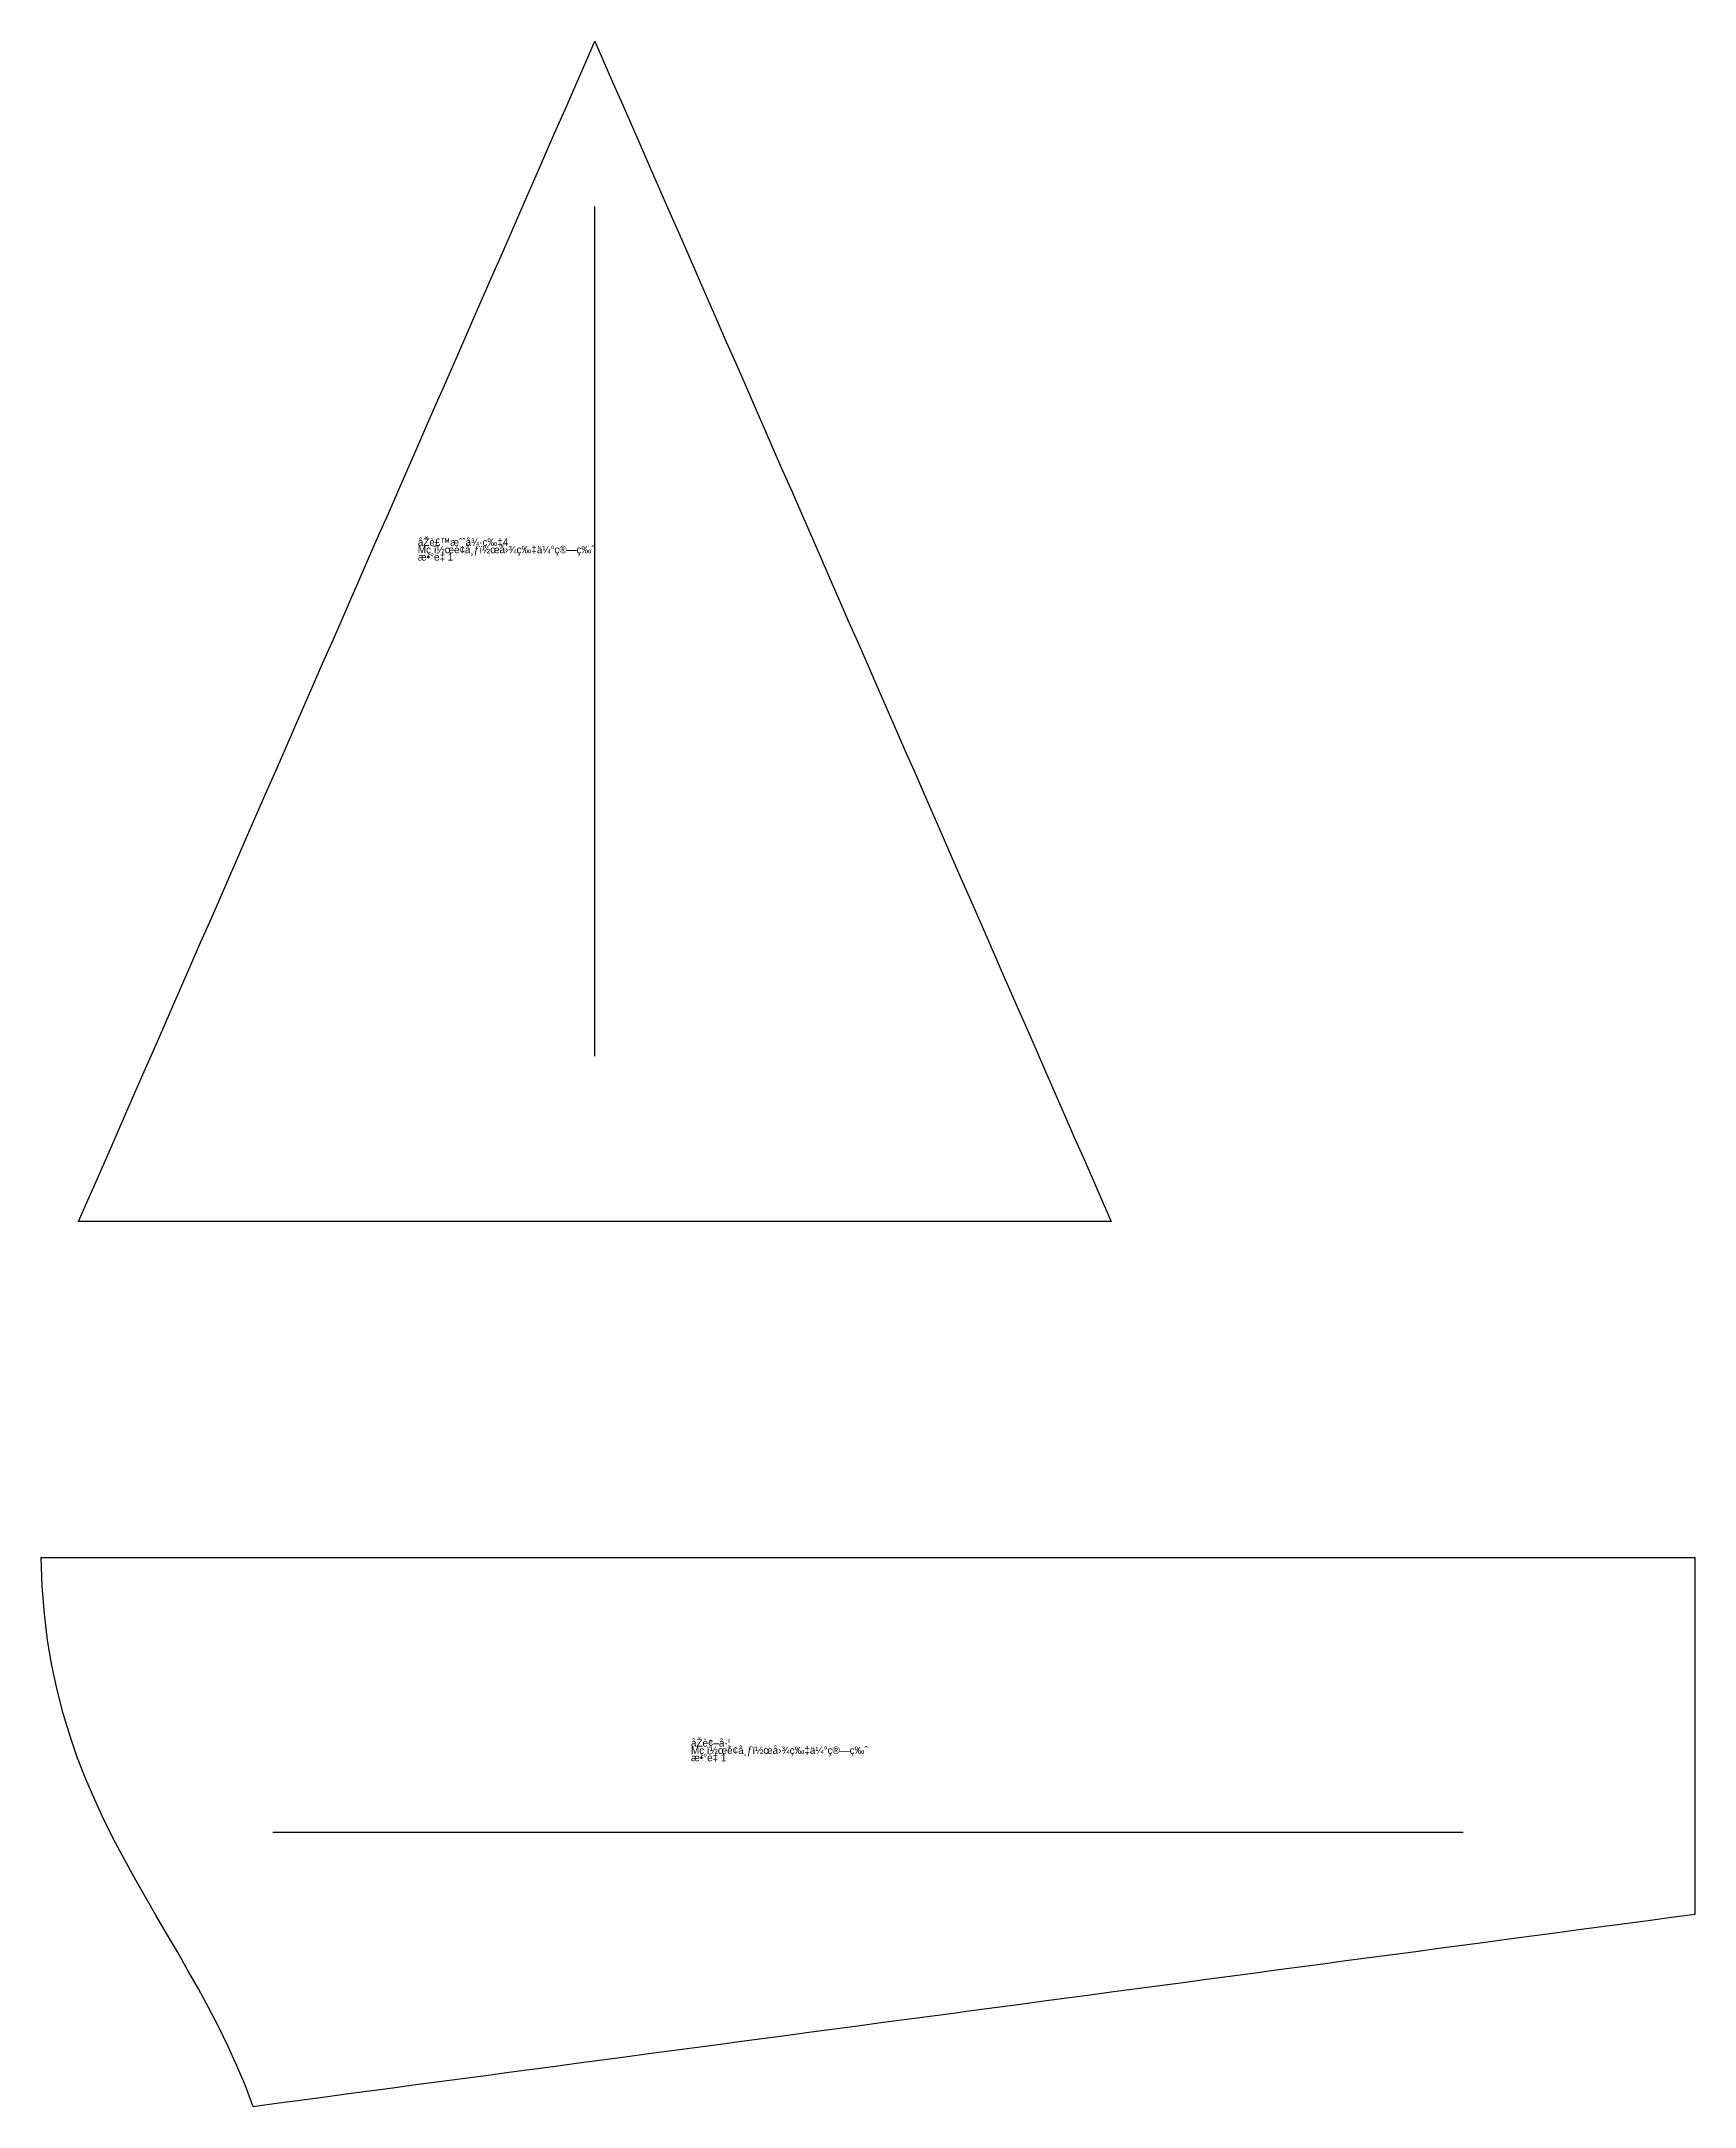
# Model space of a CAD drawing. Header units: millimetres. Extents: x 0 to 2243, y 0 to 2496.
# Drawn here: x 1664 to 2224, y 646 to 1346 of the extents above; entities that cross this region are included whole.
import ezdxf

# ---------------------------------------------------------------- set-up
doc = ezdxf.new("R2010")
doc.units = ezdxf.units.MM
for name, color, linetype in [('1', 250, 'CONTINUOUS'), ('7', 250, 'CONTINUOUS'), ('8', 250, 'CONTINUOUS')]:
    doc.layers.add(name, color=color, linetype=linetype)

# ---------------------------------------------------------------- blocks, each defined once
blk = doc.blocks.new('åŽè¢–å·¦')
at = {"layer": '1'}
blk.add_lwpolyline([(2224.042016666666, 831.95095), (2224.042016666666, 824.3903499999999), (2224.042016666666, 816.8297499999999), (2224.042016666666, 809.2691499999999), (2224.042016666666, 801.7084499999996), (2224.042016666666, 794.14785), (2224.042016666666, 786.5872499999997), (2224.042016666666, 779.0266499999999), (2224.042016666666, 771.46605), (2224.042016666666, 763.9054499999999), (2224.042016666666, 756.3448499999998), (2224.042016666666, 748.7842499999997), (2224.042016666666, 741.2235499999999), (2224.042016666666, 733.6629499999997), (2224.042016666666, 726.1023499999999), (2224.042016666666, 718.5417499999998), (2224.042016666666, 710.9811499999998), (2216.161216666666, 709.9305499999998), (2208.280516666666, 708.8799499999999), (2200.399716666666, 707.82935), (2192.518916666666, 706.77875), (2184.638216666666, 705.72815), (2176.757416666666, 704.6774499999998), (2168.876716666666, 703.6268499999999), (2160.995916666666, 702.5762499999998), (2153.115216666667, 701.5256499999999), (2145.234416666666, 700.47505), (2137.353716666667, 699.42445), (2129.472916666667, 698.3738500000001), (2121.592116666667, 697.3232500000001), (2113.711416666667, 696.2726499999998), (2105.830616666667, 695.2220499999997), (2097.949916666667, 694.1714499999998), (2090.069116666667, 693.1208499999999), (2082.188416666667, 692.0702499999999), (2074.307616666666, 691.01965), (2066.426816666667, 689.96905), (2058.546116666666, 688.9184499999996), (2050.665316666667, 687.8677499999997), (2042.784616666667, 686.8171499999996), (2034.903816666666, 685.7665499999997), (2027.023116666667, 684.7159499999998), (2019.142316666666, 683.6653499999998), (2011.261616666666, 682.6147499999998), (2003.380816666667, 681.5641499999999), (1995.500016666667, 680.5135499999997), (1987.619316666667, 679.4629499999998), (1979.738516666667, 678.4123499999998), (1971.857816666667, 677.3617499999998), (1963.977016666667, 676.3111499999999), (1956.096316666667, 675.26055), (1948.215516666667, 674.2099499999999), (1940.334816666666, 673.15935), (1932.454016666667, 672.1087499999998), (1924.573216666667, 671.0580499999999), (1916.692516666667, 670.0074499999998), (1908.811716666667, 668.9568499999999), (1900.931016666667, 667.90625), (1893.050216666667, 666.85565), (1885.169516666667, 665.80505), (1877.288716666666, 664.7544500000001), (1869.408016666667, 663.7038499999998), (1861.527216666666, 662.6532499999997), (1853.646416666667, 661.6026499999998), (1845.765716666666, 660.5520499999999), (1837.884916666667, 659.5014499999999), (1830.004216666667, 658.45085), (1822.123416666667, 657.40025), (1814.242716666667, 656.3496499999997), (1806.361916666667, 655.2989499999996), (1798.481216666667, 654.2483499999996), (1790.600416666666, 653.1977499999997), (1782.719616666667, 652.1471499999998), (1774.838916666666, 651.0965499999999), (1766.958116666667, 650.0459499999998), (1759.077416666667, 648.9953499999999), (1751.196616666667, 647.9447499999997), (1743.315916666667, 646.8941499999997), (1735.435116666667, 645.8435499999998), (1732.793716666666, 652.8812499999998), (1729.937216666667, 659.7325500000001), (1726.891416666667, 666.42175), (1723.681816666667, 672.9735499999999), (1720.334316666667, 679.4124499999996), (1716.874416666666, 685.7628499999997), (1713.327816666666, 692.0492499999998), (1709.720116666667, 698.2963500000001), (1706.077216666666, 704.5285500000002), (1702.424516666667, 710.77035), (1698.787816666667, 717.0462500000001), (1695.192816666667, 723.3807499999997), (1691.665116666667, 729.7985499999999), (1688.230416666667, 736.3239500000002), (1684.914416666667, 742.9815499999999), (1681.742716666667, 749.79585), (1678.740916666667, 756.7913499999999), (1675.934916666666, 763.9926499999998), (1673.350216666667, 771.4241499999997), (1671.012416666667, 779.1104499999997), (1668.947416666667, 787.0759499999999), (1667.180716666667, 795.3453499999998), (1665.738016666667, 803.9429499999998), (1664.645016666666, 812.8934499999995), (1663.927316666667, 822.22125), (1663.610616666666, 831.95095), (1671.504016666667, 831.95095), (1679.397416666667, 831.95095), (1687.290816666666, 831.95095), (1695.184216666667, 831.95095), (1703.077616666666, 831.95095), (1710.971016666667, 831.95095), (1718.864416666667, 831.95095), (1726.757816666667, 831.95095), (1734.651216666666, 831.95095), (1742.544616666667, 831.95095), (1750.438016666667, 831.95095), (1758.331416666667, 831.95095), (1766.224816666666, 831.95095), (1774.118216666667, 831.95095), (1782.011616666667, 831.95095), (1789.905016666667, 831.95095), (1797.798416666667, 831.95095), (1805.691816666666, 831.95095), (1813.585216666667, 831.95095), (1821.478616666667, 831.95095), (1829.372016666667, 831.95095), (1837.265416666666, 831.95095), (1845.158816666667, 831.95095), (1853.052216666667, 831.95095), (1860.945616666667, 831.95095), (1868.839016666666, 831.95095), (1876.732416666667, 831.95095), (1884.625816666666, 831.95095), (1892.519216666667, 831.95095), (1900.412616666667, 831.95095), (1908.306016666666, 831.95095), (1916.199416666666, 831.95095), (1924.092816666667, 831.95095), (1931.986216666667, 831.95095), (1939.879616666666, 831.95095), (1947.773016666667, 831.95095), (1955.666416666667, 831.95095), (1963.559816666667, 831.95095), (1971.453216666666, 831.95095), (1979.346616666667, 831.95095), (1987.240016666666, 831.95095), (1995.133416666667, 831.95095), (2003.026816666667, 831.95095), (2010.920216666667, 831.95095), (2018.813616666666, 831.95095), (2026.707016666667, 831.95095), (2034.600416666666, 831.95095), (2042.493816666667, 831.95095), (2050.387216666667, 831.95095), (2058.280616666667, 831.95095), (2066.174016666666, 831.95095), (2074.067416666667, 831.95095), (2081.960816666667, 831.95095), (2089.854216666667, 831.95095), (2097.747616666667, 831.95095), (2105.641016666666, 831.95095), (2113.534416666667, 831.95095), (2121.427816666666, 831.95095), (2129.321216666667, 831.95095), (2137.214616666667, 831.95095), (2145.108016666667, 831.95095), (2153.001416666667, 831.95095), (2160.894816666667, 831.95095), (2168.788216666666, 831.95095), (2176.681616666667, 831.95095), (2184.575016666667, 831.95095), (2192.468416666667, 831.95095), (2200.361816666667, 831.95095), (2208.255216666666, 831.95095), (2216.148616666667, 831.95095)], close=True, dxfattribs=at)
at = {"layer": '7'}
blk.add_line((1742.071316666666, 738.89725), (2145.581316666666, 738.89725), dxfattribs=at)
at = {"layer": '8'}
blk.add_lwpolyline([(2224.042016666666, 831.95095), (2224.042016666666, 824.3903499999999), (2224.042016666666, 816.8297499999999), (2224.042016666666, 809.2691499999999), (2224.042016666666, 801.7084499999996), (2224.042016666666, 794.14785), (2224.042016666666, 786.5872499999997), (2224.042016666666, 779.0266499999999), (2224.042016666666, 771.46605), (2224.042016666666, 763.9054499999999), (2224.042016666666, 756.3448499999998), (2224.042016666666, 748.7842499999997), (2224.042016666666, 741.2235499999999), (2224.042016666666, 733.6629499999997), (2224.042016666666, 726.1023499999999), (2224.042016666666, 718.5417499999998), (2224.042016666666, 710.9811499999998), (2216.161216666666, 709.9305499999998), (2208.280516666666, 708.8799499999999), (2200.399716666666, 707.82935), (2192.518916666666, 706.77875), (2184.638216666666, 705.72815), (2176.757416666666, 704.6774499999998), (2168.876716666666, 703.6268499999999), (2160.995916666666, 702.5762499999998), (2153.115216666667, 701.5256499999999), (2145.234416666666, 700.47505), (2137.353716666667, 699.42445), (2129.472916666667, 698.3738500000001), (2121.592116666667, 697.3232500000001), (2113.711416666667, 696.2726499999998), (2105.830616666667, 695.2220499999997), (2097.949916666667, 694.1714499999998), (2090.069116666667, 693.1208499999999), (2082.188416666667, 692.0702499999999), (2074.307616666666, 691.01965), (2066.426816666667, 689.96905), (2058.546116666666, 688.9184499999996), (2050.665316666667, 687.8677499999997), (2042.784616666667, 686.8171499999996), (2034.903816666666, 685.7665499999997), (2027.023116666667, 684.7159499999998), (2019.142316666666, 683.6653499999998), (2011.261616666666, 682.6147499999998), (2003.380816666667, 681.5641499999999), (1995.500016666667, 680.5135499999997), (1987.619316666667, 679.4629499999998), (1979.738516666667, 678.4123499999998), (1971.857816666667, 677.3617499999998), (1963.977016666667, 676.3111499999999), (1956.096316666667, 675.26055), (1948.215516666667, 674.2099499999999), (1940.334816666666, 673.15935), (1932.454016666667, 672.1087499999998), (1924.573216666667, 671.0580499999999), (1916.692516666667, 670.0074499999998), (1908.811716666667, 668.9568499999999), (1900.931016666667, 667.90625), (1893.050216666667, 666.85565), (1885.169516666667, 665.80505), (1877.288716666666, 664.7544500000001), (1869.408016666667, 663.7038499999998), (1861.527216666666, 662.6532499999997), (1853.646416666667, 661.6026499999998), (1845.765716666666, 660.5520499999999), (1837.884916666667, 659.5014499999999), (1830.004216666667, 658.45085), (1822.123416666667, 657.40025), (1814.242716666667, 656.3496499999997), (1806.361916666667, 655.2989499999996), (1798.481216666667, 654.2483499999996), (1790.600416666666, 653.1977499999997), (1782.719616666667, 652.1471499999998), (1774.838916666666, 651.0965499999999), (1766.958116666667, 650.0459499999998), (1759.077416666667, 648.9953499999999), (1751.196616666667, 647.9447499999997), (1743.315916666667, 646.8941499999997), (1735.435116666667, 645.8435499999998), (1732.793716666666, 652.8812499999998), (1729.937216666667, 659.7325500000001), (1726.891416666667, 666.42175), (1723.681816666667, 672.9735499999999), (1720.334316666667, 679.4124499999996), (1716.874416666666, 685.7628499999997), (1713.327816666666, 692.0492499999998), (1709.720116666667, 698.2963500000001), (1706.077216666666, 704.5285500000002), (1702.424516666667, 710.77035), (1698.787816666667, 717.0462500000001), (1695.192816666667, 723.3807499999997), (1691.665116666667, 729.7985499999999), (1688.230416666667, 736.3239500000002), (1684.914416666667, 742.9815499999999), (1681.742716666667, 749.79585), (1678.740916666667, 756.7913499999999), (1675.934916666666, 763.9926499999998), (1673.350216666667, 771.4241499999997), (1671.012416666667, 779.1104499999997), (1668.947416666667, 787.0759499999999), (1667.180716666667, 795.3453499999998), (1665.738016666667, 803.9429499999998), (1664.645016666666, 812.8934499999995), (1663.927316666667, 822.22125), (1663.610616666666, 831.95095), (1671.504016666667, 831.95095), (1679.397416666667, 831.95095), (1687.290816666666, 831.95095), (1695.184216666667, 831.95095), (1703.077616666666, 831.95095), (1710.971016666667, 831.95095), (1718.864416666667, 831.95095), (1726.757816666667, 831.95095), (1734.651216666666, 831.95095), (1742.544616666667, 831.95095), (1750.438016666667, 831.95095), (1758.331416666667, 831.95095), (1766.224816666666, 831.95095), (1774.118216666667, 831.95095), (1782.011616666667, 831.95095), (1789.905016666667, 831.95095), (1797.798416666667, 831.95095), (1805.691816666666, 831.95095), (1813.585216666667, 831.95095), (1821.478616666667, 831.95095), (1829.372016666667, 831.95095), (1837.265416666666, 831.95095), (1845.158816666667, 831.95095), (1853.052216666667, 831.95095), (1860.945616666667, 831.95095), (1868.839016666666, 831.95095), (1876.732416666667, 831.95095), (1884.625816666666, 831.95095), (1892.519216666667, 831.95095), (1900.412616666667, 831.95095), (1908.306016666666, 831.95095), (1916.199416666666, 831.95095), (1924.092816666667, 831.95095), (1931.986216666667, 831.95095), (1939.879616666666, 831.95095), (1947.773016666667, 831.95095), (1955.666416666667, 831.95095), (1963.559816666667, 831.95095), (1971.453216666666, 831.95095), (1979.346616666667, 831.95095), (1987.240016666666, 831.95095), (1995.133416666667, 831.95095), (2003.026816666667, 831.95095), (2010.920216666667, 831.95095), (2018.813616666666, 831.95095), (2026.707016666667, 831.95095), (2034.600416666666, 831.95095), (2042.493816666667, 831.95095), (2050.387216666667, 831.95095), (2058.280616666667, 831.95095), (2066.174016666666, 831.95095), (2074.067416666667, 831.95095), (2081.960816666667, 831.95095), (2089.854216666667, 831.95095), (2097.747616666667, 831.95095), (2105.641016666666, 831.95095), (2113.534416666667, 831.95095), (2121.427816666666, 831.95095), (2129.321216666667, 831.95095), (2137.214616666667, 831.95095), (2145.108016666667, 831.95095), (2153.001416666667, 831.95095), (2160.894816666667, 831.95095), (2168.788216666666, 831.95095), (2176.681616666667, 831.95095), (2184.575016666667, 831.95095), (2192.468416666667, 831.95095), (2200.361816666667, 831.95095), (2208.255216666666, 831.95095), (2216.148616666667, 831.95095)], close=True, dxfattribs=at)
at = {"layer": '1'}
for s, p in [('åŽè¢–å·¦', (1883.826316666667, 767.8972500000002)), ('æ•°é‡ 1', (1883.826316666667, 762.8972500000001)), ('Mç\xa0ï½œé¢å¸ƒï½œå›¾ç‰‡ä¼°ç®—ç‰ˆ', (1883.826316666667, 765.39725))]:
    blk.add_text(s, height=2.5, dxfattribs=at).set_placement(p)
blk = doc.blocks.new('åŽè£™æˆˆå¾·ç‰‡4')
at = {"layer": '1'}
blk.add_lwpolyline([(1676.247916666667, 945.8273499999999), (1679.429716666667, 953.10005), (1682.611516666667, 960.3728499999999), (1685.793416666666, 967.64555), (1688.975216666667, 974.91825), (1692.157016666666, 982.1909499999999), (1695.338816666667, 989.46375), (1698.520616666666, 996.7364499999999), (1701.702416666667, 1004.00915), (1704.884316666666, 1011.28185), (1708.066116666667, 1018.55465), (1711.247916666667, 1025.82735), (1714.429716666667, 1033.10005), (1717.611516666666, 1040.37285), (1720.793416666667, 1047.64555), (1723.975216666667, 1054.91825), (1727.157016666667, 1062.19095), (1730.338816666666, 1069.46375), (1733.520616666667, 1076.73645), (1736.702416666667, 1084.00915), (1739.884316666667, 1091.28185), (1743.066116666666, 1098.55465), (1746.247916666667, 1105.82735), (1749.429716666667, 1113.10005), (1752.611516666667, 1120.37285), (1755.793416666666, 1127.64555), (1758.975216666667, 1134.91825), (1762.157016666666, 1142.19095), (1765.338816666667, 1149.46375), (1768.520616666667, 1156.73645), (1771.702416666667, 1164.00915), (1774.884316666666, 1171.28185), (1778.066116666667, 1178.55465), (1781.247916666667, 1185.82735), (1784.429716666667, 1193.10005), (1787.611516666666, 1200.37285), (1790.793416666667, 1207.64555), (1793.975216666667, 1214.91825), (1797.157016666667, 1222.19095), (1800.338816666666, 1229.46375), (1803.520616666667, 1236.73645), (1806.702416666667, 1244.00915), (1809.884316666667, 1251.28185), (1813.066116666666, 1258.55465), (1816.247916666667, 1265.82735), (1819.429716666667, 1273.10005), (1822.611516666667, 1280.37285), (1825.793416666667, 1287.64555), (1828.975216666667, 1294.91825), (1832.157016666666, 1302.19095), (1835.338816666667, 1309.46375), (1838.520616666667, 1316.73645), (1841.702416666667, 1324.00915), (1844.884316666666, 1331.28185), (1848.066116666667, 1338.55465), (1851.247916666667, 1345.82735), (1854.429716666667, 1338.55465), (1857.611516666667, 1331.28185), (1860.793416666667, 1324.00915), (1863.975216666667, 1316.73645), (1867.157016666667, 1309.46375), (1870.338816666667, 1302.19095), (1873.520616666667, 1294.91825), (1876.702416666667, 1287.64555), (1879.884316666667, 1280.37285), (1883.066116666667, 1273.10005), (1886.247916666667, 1265.82735), (1889.429716666667, 1258.55465), (1892.611516666667, 1251.28185), (1895.793416666667, 1244.00915), (1898.975216666667, 1236.73645), (1902.157016666666, 1229.46375), (1905.338816666667, 1222.19095), (1908.520616666667, 1214.91825), (1911.702416666667, 1207.64555), (1914.884316666666, 1200.37285), (1918.066116666667, 1193.10005), (1921.247916666667, 1185.82735), (1924.429716666667, 1178.55465), (1927.611516666667, 1171.28185), (1930.793416666667, 1164.00915), (1933.975216666667, 1156.73645), (1937.157016666667, 1149.46375), (1940.338816666667, 1142.19095), (1943.520616666667, 1134.91825), (1946.702416666667, 1127.64555), (1949.884316666667, 1120.37285), (1953.066116666667, 1113.10005), (1956.247916666667, 1105.82735), (1959.429716666667, 1098.55465), (1962.611516666667, 1091.28185), (1965.793416666667, 1084.00915), (1968.975216666667, 1076.73645), (1972.157016666666, 1069.46375), (1975.338816666667, 1062.19095), (1978.520616666667, 1054.91825), (1981.702416666667, 1047.64555), (1984.884316666667, 1040.37285), (1988.066116666667, 1033.10005), (1991.247916666667, 1025.82735), (1994.429716666667, 1018.55465), (1997.611516666667, 1011.28185), (2000.793416666667, 1004.00915), (2003.975216666667, 996.7364499999999), (2007.157016666667, 989.46375), (2010.338816666667, 982.1909499999999), (2013.520616666667, 974.91825), (2016.702416666667, 967.64555), (2019.884316666667, 960.3728499999999), (2023.066116666667, 953.10005), (2026.247916666667, 945.8273499999999), (2018.293416666667, 945.8273499999999), (2010.338816666667, 945.8273499999999), (2002.384316666667, 945.8273499999999), (1994.429716666667, 945.8273499999999), (1986.475216666667, 945.8273499999999), (1978.520616666667, 945.8273499999999), (1970.566116666667, 945.8273499999999), (1962.611516666667, 945.8273499999999), (1954.657016666666, 945.8273499999999), (1946.702416666667, 945.8273499999999), (1938.747916666667, 945.8273499999999), (1930.793416666667, 945.8273499999999), (1922.838816666667, 945.8273499999999), (1914.884316666666, 945.8273499999999), (1906.929716666667, 945.8273499999999), (1898.975216666667, 945.8273499999999), (1891.020616666667, 945.8273499999999), (1883.066116666667, 945.8273499999999), (1875.111516666667, 945.8273499999999), (1867.157016666667, 945.8273499999999), (1859.202416666667, 945.8273499999999), (1851.247916666667, 945.8273499999999), (1843.293416666667, 945.8273499999999), (1835.338816666667, 945.8273499999999), (1827.384316666666, 945.8273499999999), (1819.429716666667, 945.8273499999999), (1811.475216666667, 945.8273499999999), (1803.520616666667, 945.8273499999999), (1795.566116666666, 945.8273499999999), (1787.611516666666, 945.8273499999999), (1779.657016666666, 945.8273499999999), (1771.702416666667, 945.8273499999999), (1763.747916666667, 945.8273499999999), (1755.793416666666, 945.8273499999999), (1747.838816666666, 945.8273499999999), (1739.884316666667, 945.8273499999999), (1731.929716666667, 945.8273499999999), (1723.975216666667, 945.8273499999999), (1716.020616666667, 945.8273499999999), (1708.066116666667, 945.8273499999999), (1700.111516666666, 945.8273499999999), (1692.157016666666, 945.8273499999999), (1684.202416666667, 945.8273499999999)], close=True, dxfattribs=at)
at = {"layer": '7'}
blk.add_line((1851.247916666667, 1001.82735), (1851.247916666667, 1289.82735), dxfattribs=at)
at = {"layer": '8'}
blk.add_lwpolyline([(1676.247916666667, 945.8273499999999), (1679.429716666667, 953.10005), (1682.611516666667, 960.3728499999999), (1685.793416666666, 967.64555), (1688.975216666667, 974.91825), (1692.157016666666, 982.1909499999999), (1695.338816666667, 989.46375), (1698.520616666666, 996.7364499999999), (1701.702416666667, 1004.00915), (1704.884316666666, 1011.28185), (1708.066116666667, 1018.55465), (1711.247916666667, 1025.82735), (1714.429716666667, 1033.10005), (1717.611516666666, 1040.37285), (1720.793416666667, 1047.64555), (1723.975216666667, 1054.91825), (1727.157016666667, 1062.19095), (1730.338816666666, 1069.46375), (1733.520616666667, 1076.73645), (1736.702416666667, 1084.00915), (1739.884316666667, 1091.28185), (1743.066116666666, 1098.55465), (1746.247916666667, 1105.82735), (1749.429716666667, 1113.10005), (1752.611516666667, 1120.37285), (1755.793416666666, 1127.64555), (1758.975216666667, 1134.91825), (1762.157016666666, 1142.19095), (1765.338816666667, 1149.46375), (1768.520616666667, 1156.73645), (1771.702416666667, 1164.00915), (1774.884316666666, 1171.28185), (1778.066116666667, 1178.55465), (1781.247916666667, 1185.82735), (1784.429716666667, 1193.10005), (1787.611516666666, 1200.37285), (1790.793416666667, 1207.64555), (1793.975216666667, 1214.91825), (1797.157016666667, 1222.19095), (1800.338816666666, 1229.46375), (1803.520616666667, 1236.73645), (1806.702416666667, 1244.00915), (1809.884316666667, 1251.28185), (1813.066116666666, 1258.55465), (1816.247916666667, 1265.82735), (1819.429716666667, 1273.10005), (1822.611516666667, 1280.37285), (1825.793416666667, 1287.64555), (1828.975216666667, 1294.91825), (1832.157016666666, 1302.19095), (1835.338816666667, 1309.46375), (1838.520616666667, 1316.73645), (1841.702416666667, 1324.00915), (1844.884316666666, 1331.28185), (1848.066116666667, 1338.55465), (1851.247916666667, 1345.82735), (1854.429716666667, 1338.55465), (1857.611516666667, 1331.28185), (1860.793416666667, 1324.00915), (1863.975216666667, 1316.73645), (1867.157016666667, 1309.46375), (1870.338816666667, 1302.19095), (1873.520616666667, 1294.91825), (1876.702416666667, 1287.64555), (1879.884316666667, 1280.37285), (1883.066116666667, 1273.10005), (1886.247916666667, 1265.82735), (1889.429716666667, 1258.55465), (1892.611516666667, 1251.28185), (1895.793416666667, 1244.00915), (1898.975216666667, 1236.73645), (1902.157016666666, 1229.46375), (1905.338816666667, 1222.19095), (1908.520616666667, 1214.91825), (1911.702416666667, 1207.64555), (1914.884316666666, 1200.37285), (1918.066116666667, 1193.10005), (1921.247916666667, 1185.82735), (1924.429716666667, 1178.55465), (1927.611516666667, 1171.28185), (1930.793416666667, 1164.00915), (1933.975216666667, 1156.73645), (1937.157016666667, 1149.46375), (1940.338816666667, 1142.19095), (1943.520616666667, 1134.91825), (1946.702416666667, 1127.64555), (1949.884316666667, 1120.37285), (1953.066116666667, 1113.10005), (1956.247916666667, 1105.82735), (1959.429716666667, 1098.55465), (1962.611516666667, 1091.28185), (1965.793416666667, 1084.00915), (1968.975216666667, 1076.73645), (1972.157016666666, 1069.46375), (1975.338816666667, 1062.19095), (1978.520616666667, 1054.91825), (1981.702416666667, 1047.64555), (1984.884316666667, 1040.37285), (1988.066116666667, 1033.10005), (1991.247916666667, 1025.82735), (1994.429716666667, 1018.55465), (1997.611516666667, 1011.28185), (2000.793416666667, 1004.00915), (2003.975216666667, 996.7364499999999), (2007.157016666667, 989.46375), (2010.338816666667, 982.1909499999999), (2013.520616666667, 974.91825), (2016.702416666667, 967.64555), (2019.884316666667, 960.3728499999999), (2023.066116666667, 953.10005), (2026.247916666667, 945.8273499999999), (2018.293416666667, 945.8273499999999), (2010.338816666667, 945.8273499999999), (2002.384316666667, 945.8273499999999), (1994.429716666667, 945.8273499999999), (1986.475216666667, 945.8273499999999), (1978.520616666667, 945.8273499999999), (1970.566116666667, 945.8273499999999), (1962.611516666667, 945.8273499999999), (1954.657016666666, 945.8273499999999), (1946.702416666667, 945.8273499999999), (1938.747916666667, 945.8273499999999), (1930.793416666667, 945.8273499999999), (1922.838816666667, 945.8273499999999), (1914.884316666666, 945.8273499999999), (1906.929716666667, 945.8273499999999), (1898.975216666667, 945.8273499999999), (1891.020616666667, 945.8273499999999), (1883.066116666667, 945.8273499999999), (1875.111516666667, 945.8273499999999), (1867.157016666667, 945.8273499999999), (1859.202416666667, 945.8273499999999), (1851.247916666667, 945.8273499999999), (1843.293416666667, 945.8273499999999), (1835.338816666667, 945.8273499999999), (1827.384316666666, 945.8273499999999), (1819.429716666667, 945.8273499999999), (1811.475216666667, 945.8273499999999), (1803.520616666667, 945.8273499999999), (1795.566116666666, 945.8273499999999), (1787.611516666666, 945.8273499999999), (1779.657016666666, 945.8273499999999), (1771.702416666667, 945.8273499999999), (1763.747916666667, 945.8273499999999), (1755.793416666666, 945.8273499999999), (1747.838816666666, 945.8273499999999), (1739.884316666667, 945.8273499999999), (1731.929716666667, 945.8273499999999), (1723.975216666667, 945.8273499999999), (1716.020616666667, 945.8273499999999), (1708.066116666667, 945.8273499999999), (1700.111516666666, 945.8273499999999), (1692.157016666666, 945.8273499999999), (1684.202416666667, 945.8273499999999)], close=True, dxfattribs=at)
at = {"layer": '1'}
for s, p in [('åŽè£™æˆˆå¾·ç‰‡4', (1791.247916666667, 1174.82735)), ('æ•°é‡ 1', (1791.247916666667, 1169.82735)), ('Mç\xa0ï½œé¢å¸ƒï½œå›¾ç‰‡ä¼°ç®—ç‰ˆ', (1791.247916666667, 1172.32735))]:
    blk.add_text(s, height=2.5, dxfattribs=at).set_placement(p)

msp = doc.modelspace()

# ---------------------------------------------------------------- block references
at = {"layer": '1'}
for name in ['åŽè£™æˆˆå¾·ç‰‡4', 'åŽè¢–å·¦']:
    msp.add_blockref(name, (0, 0), dxfattribs=at)

doc.saveas('drawing.dxf')
